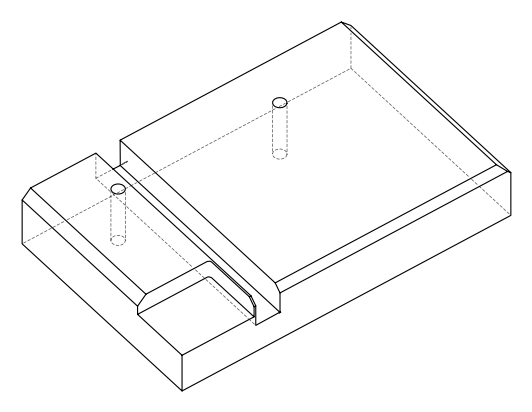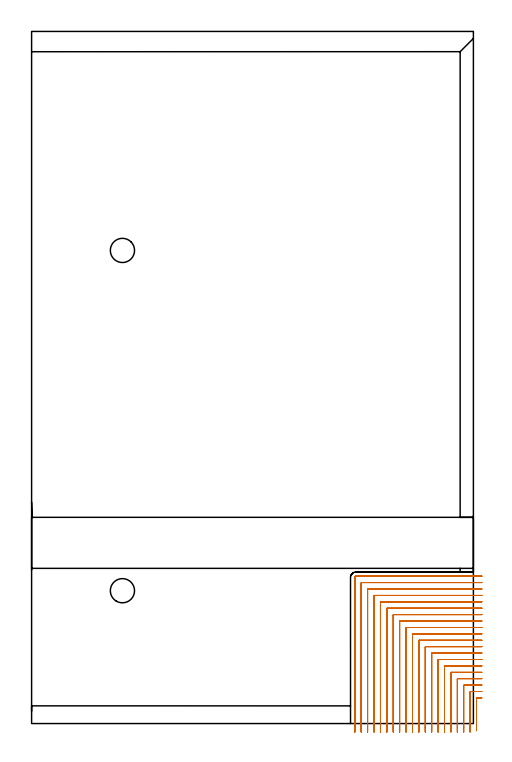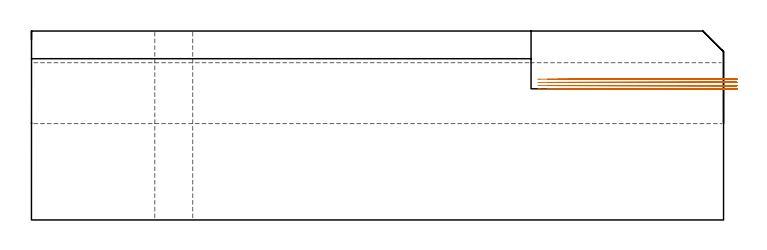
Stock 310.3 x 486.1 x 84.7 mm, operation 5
(PLAN: 8 operations, 3 tool changes, 135.4 min)
(1 AREA_MILL | FG_CHAMFER_SURFACE | UGT0205_001 | 0.25 min | 593 mm3)
(2 AREA_MILL_1 | FG_CHAMFER_SURFACE_1 | UGT0205_001 | 9.18 min | 17731 mm3)
(3 AREA_MILL_2 | FG_CHAMFER_SURFACE_2 | UGT0205_001 | 10.81 min | 14964 mm3)
(4 AREA_MILL_3 | FG_CHAMFER_SURFACE_3 | UGT0205_001 | 14.91 min | 30845 mm3)
(5 MILL_CORNER_NOTCH_RECTANGULAR | CORNER_NOTCH_RECTANGULAR | NXT0201_008 | Follow Part, ap 1.5, ae 75% | 90.33 min | 237188 mm3)
(6 MILL_RECTANGULAR_SLOT | SLOT_RECTANGULAR | UGT0201_004 | Follow Part, ap 8, ae 75% | 9.18 min | 460601 mm3)
(7 INDEXABLE_INSERT_DRILL_THROUGH_HOLE_FROM_SOLID | STEP1HOLE | NXT0302_005 | 0.36 min | 19217 mm3)
(8 INDEXABLE_INSERT_DRILL_THROUGH_HOLE_FROM_SOLID_1 | STEP1HOLE_1 | NXT0302_005 | 0.36 min | 19127 mm3)
(TOOL UGT0205_001 | Chamfer Mill 20 x 3 x 45 deg. | D20 FL50 Z2)
(TOOL NXT0201_008 | ENDMILL 6mm [2P460-0600-NA 1630] | D6 FL26 Z6)
(TOOL UGT0201_004 | End Mill 32 mm | D32 FL53 Z6)
(TOOL NXT0302_005 | Index. Insert Drill 17mm [880-D1700L20-05] | D17 PA176 FL85 Z2)
(OP 5 MILL_CORNER_NOTCH_RECTANGULAR, part 2 of 2)
G0 Z94.7
X316.3 Y40.5
Z63.117
G1 X313.3
X290.295 F500.
G3 X290. Y40.205 R0.3
G1 Y-3.
Y-6. F250.
G0 Z94.7
X316.3 Y45.
Z63.117
G1 X313.3
X285.795 F500.
G3 X285.5 Y44.705 R0.3
G1 Y-3.
Y-6. F250.
G0 Z94.7
X316.3 Y49.5
Z63.117
G1 X313.3
X281.296 F500.
G3 X281. Y49.204 R0.3
G1 Y-3.
Y-6. F250.
G0 Z94.7
X316.3 Y54.
Z63.117
G1 X313.3
X276.796 F500.
G3 X276.5 Y53.704 R0.3
G1 Y-3.
Y-6. F250.
G0 Z94.7
X316.3 Y58.5
Z63.117
G1 X313.3
X272.296 F500.
G3 X272. Y58.204 R0.3
G1 Y-3.
Y-6. F250.
G0 Z94.7
X316.3 Y63.
Z63.117
G1 X313.3
X267.796 F500.
G3 X267.5 Y62.704 R0.3
G1 Y-3.
Y-6. F250.
G0 Z94.7
X316.3 Y67.5
Z63.117
G1 X313.3
X263.296 F500.
G3 X263. Y67.204 R0.3
G1 Y-3.
Y-6. F250.
G0 Z94.7
X316.3 Y72.
Z63.117
G1 X313.3
X258.796 F500.
G3 X258.5 Y71.704 R0.3
G1 Y-3.
Y-6. F250.
G0 Z94.7
X316.3 Y76.5
Z63.117
G1 X313.3
X254.297 F500.
G3 X254. Y76.203 R0.3
G1 Y-3.
Y-6. F250.
G0 Z94.7
X316.3 Y81.
Z63.117
G1 X313.3
X249.797 F500.
G3 X249.5 Y80.703 R0.3
G1 Y-3.
Y-6. F250.
G0 Z94.7
X316.3 Y85.5
Z63.117
G1 X313.3
X245.297 F500.
G3 X245. Y85.203 R0.3
G1 Y-3.
Y-6. F250.
G0 Z94.7
X316.3 Y90.
Z63.117
G1 X313.3
X240.797 F500.
G3 X240.5 Y89.703 R0.3
G1 Y-3.
Y-6. F250.
G0 Z94.7
X316.3 Y94.5
Z63.117
G1 X313.3
X236.297 F500.
G3 X236. Y94.203 R0.3
G1 Y-3.
Y-6. F250.
G0 Z94.7
X316.3 Y99.
Z63.117
G1 X313.3
X231.797 F500.
G3 X231.5 Y98.703 R0.3
G1 Y-3.
Y-6. F250.
G0 Z94.7
X316.3 Y103.5
Z63.117
G1 X313.3
X227.8 F500.
G3 X227. Y102.7 R0.8
G1 Y-3.
Y-6. F250.
G0 Z94.7
X316.3 Y18.
Z61.678
G1 X313.3
X312.794 F500.
G3 X312.5 Y17.706 R0.3
G1 Y-2.04
Y-5.04 F250.
G0 Z94.7
X316.3 Y22.5
Z61.678
G1 X313.3
X308.295 F500.
G3 X308. Y22.205 R0.3
G1 Y-3.
Y-6. F250.
G0 Z94.7
X316.3 Y27.
Z61.678
G1 X313.3
X303.795 F500.
G3 X303.5 Y26.705 R0.3
G1 Y-3.
Y-6. F250.
G0 Z94.7
X316.3 Y31.5
Z61.678
G1 X313.3
X299.295 F500.
G3 X299. Y31.205 R0.3
G1 Y-3.
Y-6. F250.
G0 Z94.7
X316.3 Y36.
Z61.678
G1 X313.3
X294.795 F500.
G3 X294.5 Y35.705 R0.3
G1 Y-3.
Y-6. F250.
G0 Z94.7
X316.3 Y40.5
Z61.678
G1 X313.3
X290.295 F500.
G3 X290. Y40.205 R0.3
G1 Y-3.
Y-6. F250.
G0 Z94.7
X316.3 Y45.
Z61.678
G1 X313.3
X285.795 F500.
G3 X285.5 Y44.705 R0.3
G1 Y-3.
Y-6. F250.
G0 Z94.7
X316.3 Y49.5
Z61.678
G1 X313.3
X281.296 F500.
G3 X281. Y49.204 R0.3
G1 Y-3.
Y-6. F250.
G0 Z94.7
X316.3 Y54.
Z61.678
G1 X313.3
X276.796 F500.
G3 X276.5 Y53.704 R0.3
G1 Y-3.
Y-6. F250.
G0 Z94.7
X316.3 Y58.5
Z61.678
G1 X313.3
X272.296 F500.
G3 X272. Y58.204 R0.3
G1 Y-3.
Y-6. F250.
G0 Z94.7
X316.3 Y63.
Z61.678
G1 X313.3
X267.796 F500.
G3 X267.5 Y62.704 R0.3
G1 Y-3.
Y-6. F250.
G0 Z94.7
X316.3 Y67.5
Z61.678
G1 X313.3
X263.296 F500.
G3 X263. Y67.204 R0.3
G1 Y-3.
Y-6. F250.
G0 Z94.7
X316.3 Y72.
Z61.678
G1 X313.3
X258.796 F500.
G3 X258.5 Y71.704 R0.3
G1 Y-3.
Y-6. F250.
G0 Z94.7
X316.3 Y76.5
Z61.678
G1 X313.3
X254.297 F500.
G3 X254. Y76.203 R0.3
G1 Y-3.
Y-6. F250.
G0 Z94.7
X316.3 Y81.
Z61.678
G1 X313.3
X249.797 F500.
G3 X249.5 Y80.703 R0.3
G1 Y-3.
Y-6. F250.
G0 Z94.7
X316.3 Y85.5
Z61.678
G1 X313.3
X245.297 F500.
G3 X245. Y85.203 R0.3
G1 Y-3.
Y-6. F250.
G0 Z94.7
X316.3 Y90.
Z61.678
G1 X313.3
X240.797 F500.
G3 X240.5 Y89.703 R0.3
G1 Y-3.
Y-6. F250.
G0 Z94.7
X316.3 Y94.5
Z61.678
G1 X313.3
X236.297 F500.
G3 X236. Y94.203 R0.3
G1 Y-3.
Y-6. F250.
G0 Z94.7
X316.3 Y99.
Z61.678
G1 X313.3
X231.797 F500.
G3 X231.5 Y98.703 R0.3
G1 Y-3.
Y-6. F250.
G0 Z94.7
X316.3 Y103.5
Z61.678
G1 X313.3
X227.8 F500.
G3 X227. Y102.7 R0.8
G1 Y-3.
Y-6. F250.
G0 Z94.7
X316.3 Y18.
Z60.239
G1 X313.3
X312.794 F500.
G3 X312.5 Y17.706 R0.3
G1 Y-2.04
Y-5.04 F250.
G0 Z94.7
X316.3 Y22.5
Z60.239
G1 X313.3
X308.295 F500.
G3 X308. Y22.205 R0.3
G1 Y-3.
Y-6. F250.
G0 Z94.7
X316.3 Y27.
Z60.239
G1 X313.3
X303.795 F500.
G3 X303.5 Y26.705 R0.3
G1 Y-3.
Y-6. F250.
G0 Z94.7
X316.3 Y31.5
Z60.239
G1 X313.3
X299.295 F500.
G3 X299. Y31.205 R0.3
G1 Y-3.
Y-6. F250.
G0 Z94.7
X316.3 Y36.
Z60.239
G1 X313.3
X294.795 F500.
G3 X294.5 Y35.705 R0.3
G1 Y-3.
Y-6. F250.
G0 Z94.7
X316.3 Y40.5
Z60.239
G1 X313.3
X290.295 F500.
G3 X290. Y40.205 R0.3
G1 Y-3.
Y-6. F250.
G0 Z94.7
X316.3 Y45.
Z60.239
G1 X313.3
X285.795 F500.
G3 X285.5 Y44.705 R0.3
G1 Y-3.
Y-6. F250.
G0 Z94.7
X316.3 Y49.5
Z60.239
G1 X313.3
X281.296 F500.
G3 X281. Y49.204 R0.3
G1 Y-3.
Y-6. F250.
G0 Z94.7
X316.3 Y54.
Z60.239
G1 X313.3
X276.796 F500.
G3 X276.5 Y53.704 R0.3
G1 Y-3.
Y-6. F250.
G0 Z94.7
X316.3 Y58.5
Z60.239
G1 X313.3
X272.296 F500.
G3 X272. Y58.204 R0.3
G1 Y-3.
Y-6. F250.
G0 Z94.7
X316.3 Y63.
Z60.239
G1 X313.3
X267.796 F500.
G3 X267.5 Y62.704 R0.3
G1 Y-3.
Y-6. F250.
G0 Z94.7
X316.3 Y67.5
Z60.239
G1 X313.3
X263.296 F500.
G3 X263. Y67.204 R0.3
G1 Y-3.
Y-6. F250.
G0 Z94.7
X316.3 Y72.
Z60.239
G1 X313.3
X258.796 F500.
G3 X258.5 Y71.704 R0.3
G1 Y-3.
Y-6. F250.
G0 Z94.7
X316.3 Y76.5
Z60.239
G1 X313.3
X254.297 F500.
G3 X254. Y76.203 R0.3
G1 Y-3.
Y-6. F250.
G0 Z94.7
X316.3 Y81.
Z60.239
G1 X313.3
X249.797 F500.
G3 X249.5 Y80.703 R0.3
G1 Y-3.
Y-6. F250.
G0 Z94.7
X316.3 Y85.5
Z60.239
G1 X313.3
X245.297 F500.
G3 X245. Y85.203 R0.3
G1 Y-3.
Y-6. F250.
G0 Z94.7
X316.3 Y90.
Z60.239
G1 X313.3
X240.797 F500.
G3 X240.5 Y89.703 R0.3
G1 Y-3.
Y-6. F250.
G0 Z94.7
X316.3 Y94.5
Z60.239
G1 X313.3
X236.297 F500.
G3 X236. Y94.203 R0.3
G1 Y-3.
Y-6. F250.
G0 Z94.7
X316.3 Y99.
Z60.239
G1 X313.3
X231.797 F500.
G3 X231.5 Y98.703 R0.3
G1 Y-3.
Y-6. F250.
G0 Z94.7
X316.3 Y103.5
Z60.239
G1 X313.3
X227.8 F500.
G3 X227. Y102.7 R0.8
G1 Y-3.
Y-6. F250.
G0 Z94.7
X316.3 Y18.
Z58.8
G1 X313.3
X312.794 F500.
G3 X312.5 Y17.706 R0.3
G1 Y-2.04
Y-5.04 F250.
G0 Z94.7
X316.3 Y22.5
Z58.8
G1 X313.3
X308.295 F500.
G3 X308. Y22.205 R0.3
G1 Y-3.
Y-6. F250.
G0 Z94.7
X316.3 Y27.
Z58.8
G1 X313.3
X303.795 F500.
G3 X303.5 Y26.705 R0.3
G1 Y-3.
Y-6. F250.
G0 Z94.7
X316.3 Y31.5
Z58.8
G1 X313.3
X299.295 F500.
G3 X299. Y31.205 R0.3
G1 Y-3.
Y-6. F250.
G0 Z94.7
X316.3 Y36.
Z58.8
G1 X313.3
X294.795 F500.
G3 X294.5 Y35.705 R0.3
G1 Y-3.
Y-6. F250.
G0 Z94.7
X316.3 Y40.5
Z58.8
G1 X313.3
X290.295 F500.
G3 X290. Y40.205 R0.3
G1 Y-3.
Y-6. F250.
G0 Z94.7
X316.3 Y45.
Z58.8
G1 X313.3
X285.795 F500.
G3 X285.5 Y44.705 R0.3
G1 Y-3.
Y-6. F250.
G0 Z94.7
X316.3 Y49.5
Z58.8
G1 X313.3
X281.296 F500.
G3 X281. Y49.204 R0.3
G1 Y-3.
Y-6. F250.
G0 Z94.7
X316.3 Y54.
Z58.8
G1 X313.3
X276.796 F500.
G3 X276.5 Y53.704 R0.3
G1 Y-3.
Y-6. F250.
G0 Z94.7
X316.3 Y58.5
Z58.8
G1 X313.3
X272.296 F500.
G3 X272. Y58.204 R0.3
G1 Y-3.
Y-6. F250.
G0 Z94.7
X316.3 Y63.
Z58.8
G1 X313.3
X267.796 F500.
G3 X267.5 Y62.704 R0.3
G1 Y-3.
Y-6. F250.
G0 Z94.7
X316.3 Y67.5
Z58.8
G1 X313.3
X263.296 F500.
G3 X263. Y67.204 R0.3
G1 Y-3.
Y-6. F250.
G0 Z94.7
X316.3 Y72.
Z58.8
G1 X313.3
X258.796 F500.
G3 X258.5 Y71.704 R0.3
G1 Y-3.
Y-6. F250.
G0 Z94.7
X316.3 Y76.5
Z58.8
G1 X313.3
X254.297 F500.
G3 X254. Y76.203 R0.3
G1 Y-3.
Y-6. F250.
G0 Z94.7
X316.3 Y81.
Z58.8
G1 X313.3
X249.797 F500.
G3 X249.5 Y80.703 R0.3
G1 Y-3.
Y-6. F250.
G0 Z94.7
X316.3 Y85.5
Z58.8
G1 X313.3
X245.297 F500.
G3 X245. Y85.203 R0.3
G1 Y-3.
Y-6. F250.
G0 Z94.7
X316.3 Y90.
Z58.8
G1 X313.3
X240.797 F500.
G3 X240.5 Y89.703 R0.3
G1 Y-3.
Y-6. F250.
G0 Z94.7
X316.3 Y94.5
Z58.8
G1 X313.3
X236.297 F500.
G3 X236. Y94.203 R0.3
G1 Y-3.
Y-6. F250.
G0 Z94.7
X316.3 Y99.
Z58.8
G1 X313.3
X231.797 F500.
G3 X231.5 Y98.703 R0.3
G1 Y-3.
Y-6. F250.
G0 Z94.7
X316.3 Y103.5
Z58.8
G1 X313.3
X227.8 F500.
G3 X227. Y102.7 R0.8
G1 Y-3.
Y-6. F250.
G0 Z94.7
M5
M2
